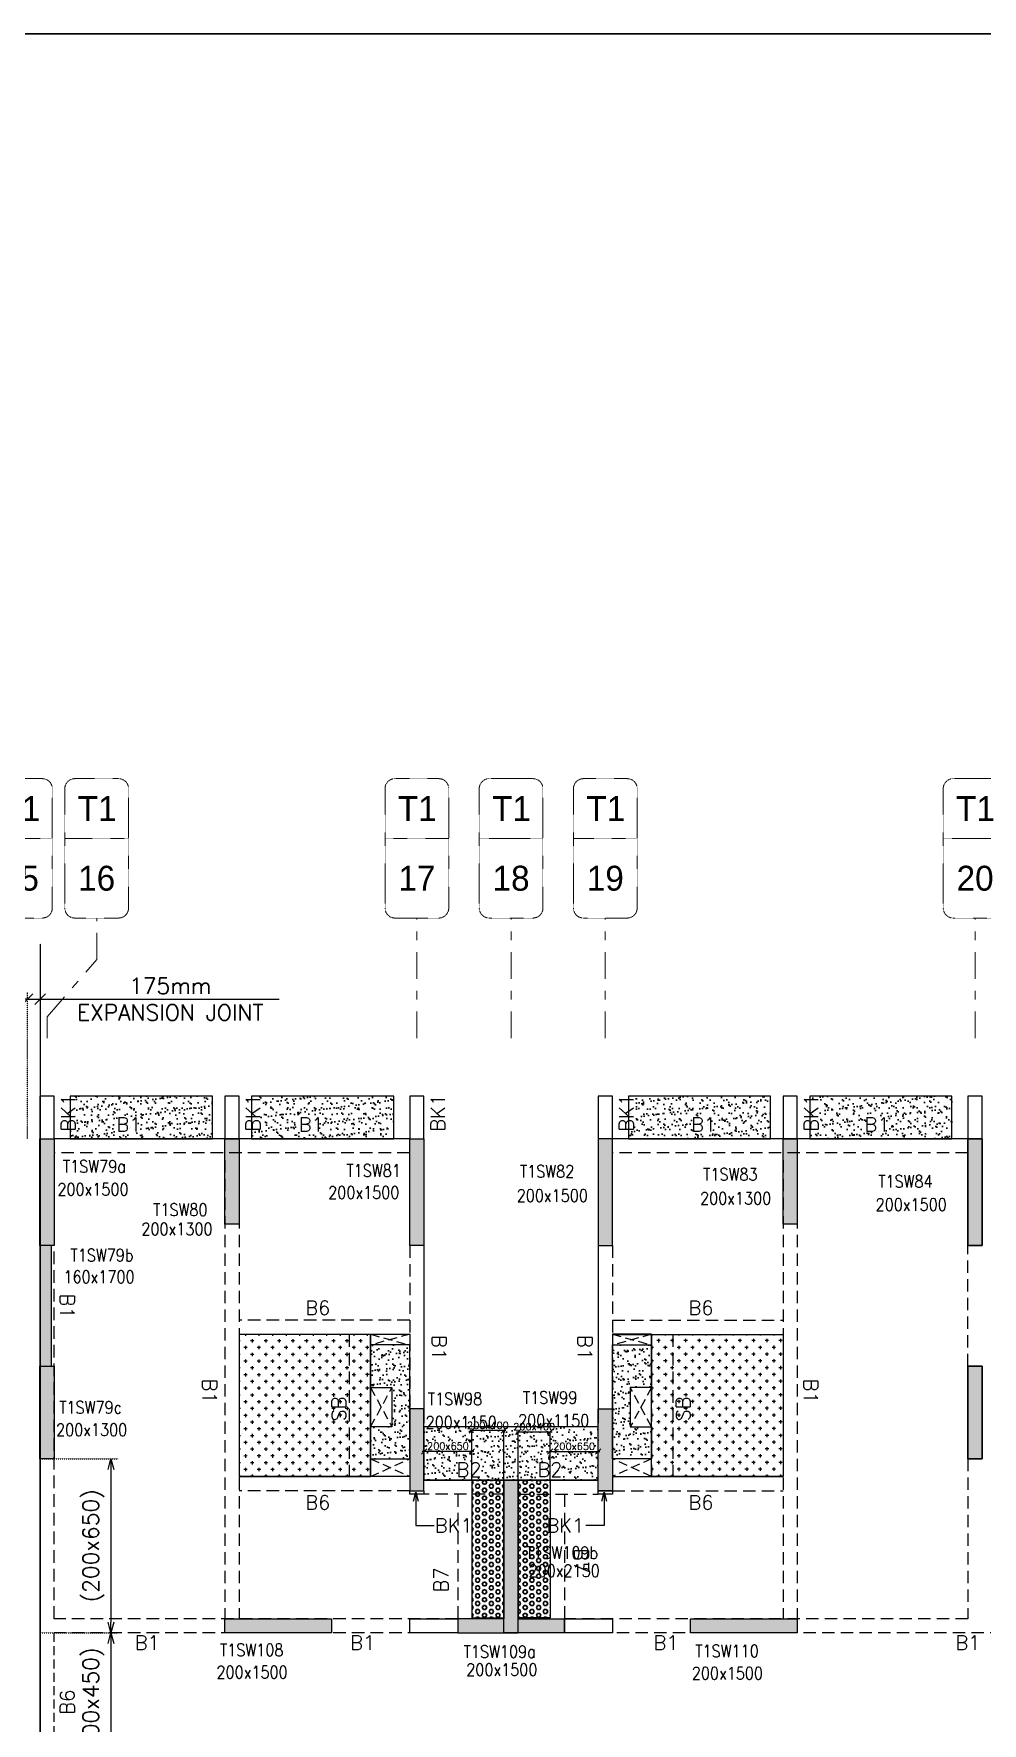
# Model space of a CAD drawing. Header units: millimetres. Extents: x 1078357 to 2594950, y -5122486 to -4636555.
# Drawn here: x 1274835 to 1288172, y -4660754 to -4636994 of the extents above; entities that cross this region are included whole.
import ezdxf
from ezdxf.enums import TextEntityAlignment as Align

# ---------------------------------------------------------------- set-up
doc = ezdxf.new("R2010")
doc.units = ezdxf.units.MM
doc.header["$PDMODE"] = 35
for name, pattern in [('CONTINOUS', [0]), ('DGN STYLE 7', [8.34, 3.75, -1.67, 1.25, -1.67]), ('DOT', [0.25, 0, -0.25]), ('HIDDEN', [0.375, 0.25, -0.125]), ('New Retail block$0$CONTINOUS', [0])]:
    doc.linetypes.add(name, pattern=pattern)
doc.layers.get('0').update_dxf_attribs({"lineweight": 0})
doc.layers.get('Defpoints').update_dxf_attribs({"lineweight": 0})
for name, color, linetype in [('B-200x325', 201, 'HIDDEN'), ('DROP SLAB', 8, 'Continuous'), ('EXPANSION JOINT', 10, 'HIDDEN'), ('EXPANTION JOINT', 240, 'Continuous'), ('NON STR. RCC WALL', 6, 'Continuous'), ('S-BEAM', 3, 'HIDDEN'), ('S-BEAM NO.', 6, 'Continuous'), ('S-COLUMN', 1, 'Continuous'), ('S-CUTOUT', 8, 'HIDDEN'), ('S-DIM', 2, 'Continuous'), ('S-SLAB-PROJECTION', 54, 'New Retail block$0$CONTINOUS'), ('SLAB FOLD', 8, 'Continuous')]:
    doc.layers.add(name, color=color, linetype=linetype)
for name, color, linetype, lineweight in [('Boundary', 40, 'Continuous', 30), ('COL. NO.', 30, 'Continuous', 25), ('COL. SIZE', 7, 'Continuous', 25), ('DIM', 9, 'Continuous', 25), ('GRID LINE', 8, 'Continuous', 0), ('GRID NO', 8, 'DGN STYLE 7', 13), ('HATCH', 8, 'Continuous', 30)]:
    doc.layers.add(name, color=color, linetype=linetype, lineweight=lineweight)
doc.styles.add('Roman', font='romans')
doc.styles.add('ROMANS', font='romans.shx', dxfattribs={"width": 0.85})
doc.styles.get("Standard").update_dxf_attribs({"font": 'Adani Regular.ttf', "height": 500})
doc.dimstyles.new('HARESH', dxfattribs={"dimtxt": 150, "dimasz": 75, "dimexe": 0, "dimexo": 0, "dimgap": 25, "dimtad": 1, "dimdec": 0, "dimdsep": 46, "dimtxsty": 'Roman', "dimblk": 'OBLIQUE', "dimcen": 225, "dimdle": 25, "dimclrd": 2, "dimclre": 2, "dimclrt": 7, "dimadec": 8, "dimazin": 1, "dimtfac": 1, "dimtdec": 0, "dimtmove": 0, "dimatfit": 0, "dimfxl": 1, "dimlwd": -1, "dimlwe": -1, "dimarcsym": 0})
pattern_1 = [(180.03079016, (-2034220.15, 9385172.05), (-95.1987999, -95.3011726), [47.625, -142.875]), (270.03079016, (-2034243.98, 9385195.85), (95.3011726, -95.1987999), [47.625, -142.875])]
pattern_2 = [(180, (1232896.74, -4470529.36), (-7e-15, -54.992613), [31.75, -63.5]), (300, (1232896.74, -4470529.36), (47.625, 27.496307), [31.75, -63.5]), (240, (1232864.99, -4470529.36), (47.625, -27.496307), [31.75, -63.5])]

# ---------------------------------------------------------------- blocks, each defined once
blk = doc.blocks.new('_Oblique')
at = {"color": 0, "linetype": 'ByBlock', "lineweight": -2}
blk.add_line((-0.5, -0.5), (0.5, 0.5), dxfattribs=at)
blk = doc.blocks.new('*D1605')
at = {"layer": 'Defpoints', "color": 0, "linetype": 'CONTINOUS', "ltscale": 0.5, "transparency": 16777216}
for p in [(1274922, -4650521, 3), (1274922, -4650571), (1274747, -4652534, 0)]:
    blk.add_point(p, dxfattribs=at)
at = {"layer": 'EXPANTION JOINT', "color": 2, "linetype": 'DOT', "ltscale": 0.5, "transparency": 16777216}
for p, q in [((1274747, -4652534), (1274747, -4650471)), ((1274922, -4650521), (1274922, -4650671))]:
    blk.add_line(p, q, dxfattribs=at)
at = {"layer": 'EXPANTION JOINT', "color": 2, "linetype": 'CONTINOUS', "ltscale": 0.5, "transparency": 16777216}
for p, q in [((1274747, -4650571), (1274597, -4650571)), ((1274747, -4650571), (1274922, -4650571)), ((1274922, -4650571), (1278286, -4650571))]:
    blk.add_line(p, q, dxfattribs=at)
at = {"layer": 'EXPANTION JOINT', "color": 2, "linetype": 'CONTINOUS', "ltscale": 0.5, "transparency": 16777216, "xscale": 150, "yscale": 150, "zscale": 150}
blk.add_blockref('_Oblique', (1274747, -4650571), dxfattribs=at)
at = {"layer": 'EXPANTION JOINT', "color": 2, "linetype": 'CONTINOUS', "ltscale": 0.5, "transparency": 16777216, "xscale": 150, "yscale": 150, "zscale": 150, "rotation": 180}
blk.add_blockref('_Oblique', (1274922, -4650571), dxfattribs=at)
at = {"layer": 'EXPANTION JOINT', "color": 7, "linetype": 'CONTINOUS', "ltscale": 0.5, "transparency": 16777216, "char_height": 225, "attachment_point": 5, "style": 'Roman'}
for s, insert in [('175mm', (1276754, -4650384)), ('EXPANSION JOINT ', (1276754, -4650759))]:
    blk.add_mtext(s, dxfattribs=dict(at, insert=insert))
blk = doc.blocks.new('*D1606')
at = {"layer": 'Defpoints', "color": 0, "linetype": 'CONTINOUS', "ltscale": 0.5, "transparency": 16777216}
for p in [(1274922, -4650521, 3), (1274922, -4650571), (1274747, -4652534, 0)]:
    blk.add_point(p, dxfattribs=at)
at = {"layer": 'EXPANTION JOINT', "color": 2, "linetype": 'DOT', "ltscale": 0.5, "transparency": 16777216}
for p, q in [((1274747, -4652534), (1274747, -4650471)), ((1274922, -4650521), (1274922, -4650671))]:
    blk.add_line(p, q, dxfattribs=at)
at = {"layer": 'EXPANTION JOINT', "color": 2, "linetype": 'CONTINOUS', "ltscale": 0.5, "transparency": 16777216}
for p, q in [((1274747, -4650571), (1274597, -4650571)), ((1274747, -4650571), (1274922, -4650571)), ((1274922, -4650571), (1278286, -4650571))]:
    blk.add_line(p, q, dxfattribs=at)
at = {"layer": 'EXPANTION JOINT', "color": 2, "linetype": 'CONTINOUS', "ltscale": 0.5, "transparency": 16777216, "xscale": 150, "yscale": 150, "zscale": 150}
blk.add_blockref('_Oblique', (1274747, -4650571), dxfattribs=at)
at = {"layer": 'EXPANTION JOINT', "color": 2, "linetype": 'CONTINOUS', "ltscale": 0.5, "transparency": 16777216, "xscale": 150, "yscale": 150, "zscale": 150, "rotation": 180}
blk.add_blockref('_Oblique', (1274922, -4650571), dxfattribs=at)
at = {"layer": 'EXPANTION JOINT', "color": 7, "linetype": 'CONTINOUS', "ltscale": 0.5, "transparency": 16777216, "char_height": 225, "attachment_point": 5, "style": 'Roman'}
for s, insert in [('175mm', (1276754, -4650384)), ('EXPANSION JOINT ', (1276754, -4650759))]:
    blk.add_mtext(s, dxfattribs=dict(at, insert=insert))
blk = doc.blocks.new('_Open30')
at = {"color": 0, "linetype": 'ByBlock', "lineweight": -2}
for p, q in [((-1, 0.27), (0, 0)), ((0, 0), (-1, -0.27)), ((0, 0), (-1, 0))]:
    blk.add_line(p, q, dxfattribs=at)
blk = doc.blocks.new('*D1610')
at = {"layer": 'Defpoints', "color": 0, "linetype": 'CONTINOUS', "ltscale": 0.5, "transparency": 16777216}
for p in [(1274922, -4657034, 0), (1274922, -4659484, 0), (1275919, -4659484)]:
    blk.add_point(p, dxfattribs=at)
at = {"layer": 'S-DIM', "color": 2, "linetype": 'DOT', "ltscale": 0.5, "transparency": 16777216}
for p, q in [((1274922, -4657034), (1276019, -4657034)), ((1274922, -4659484), (1276019, -4659484))]:
    blk.add_line(p, q, dxfattribs=at)
at = {"layer": 'S-DIM', "color": 2, "linetype": 'CONTINOUS', "ltscale": 0.5, "transparency": 16777216}
blk.add_line((1275919, -4657184), (1275919, -4659334), dxfattribs=at)
at = {"layer": 'S-DIM', "color": 2, "linetype": 'CONTINOUS', "ltscale": 0.5, "transparency": 16777216, "xscale": 150, "yscale": 150, "zscale": 150}
for p, rotation in [((1275919, -4657034), 90), ((1275919, -4659484), 270)]:
    blk.add_blockref('_Open30', p, dxfattribs=dict(at, rotation=rotation))
at = {"layer": 'S-DIM', "color": 7, "linetype": 'CONTINOUS', "ltscale": 0.5, "transparency": 16777216, "insert": (1275673, -4658259), "char_height": 225, "attachment_point": 5, "rotation": 90, "style": 'Roman'}
blk.add_mtext('(200x650)', dxfattribs=at)
blk = doc.blocks.new('*D1612')
at = {"layer": 'Defpoints', "color": 0, "linetype": 'CONTINOUS', "ltscale": 0.5, "transparency": 16777216}
for p in [(1274922, -4659484, 0), (1274922, -4661484, 0), (1275919, -4661484)]:
    blk.add_point(p, dxfattribs=at)
at = {"layer": 'S-DIM', "color": 2, "linetype": 'DOT', "ltscale": 0.5, "transparency": 16777216}
for p, q in [((1274922, -4659484), (1276019, -4659484)), ((1274922, -4661484), (1276019, -4661484))]:
    blk.add_line(p, q, dxfattribs=at)
at = {"layer": 'S-DIM', "color": 2, "linetype": 'CONTINOUS', "ltscale": 0.5, "transparency": 16777216}
blk.add_line((1275919, -4659634), (1275919, -4661334), dxfattribs=at)
at = {"layer": 'S-DIM', "color": 2, "linetype": 'CONTINOUS', "ltscale": 0.5, "transparency": 16777216, "xscale": 150, "yscale": 150, "zscale": 150}
for p, rotation in [((1275919, -4659484), 90), ((1275919, -4661484), 270)]:
    blk.add_blockref('_Open30', p, dxfattribs=dict(at, rotation=rotation))
at = {"layer": 'S-DIM', "color": 7, "linetype": 'CONTINOUS', "ltscale": 0.5, "transparency": 16777216, "insert": (1275673, -4660484), "char_height": 225, "attachment_point": 5, "rotation": 90, "style": 'Roman'}
blk.add_mtext('(200x450)', dxfattribs=at)
blk = doc.blocks.new('*D1127')
at = {"layer": 'Defpoints', "color": 0, "ltscale": 700, "transparency": 16777216}
for p in [(1280996, -4656639), (1280996, -4657334, 0), (1281446, -4657334, 0)]:
    blk.add_point(p, dxfattribs=at)
at = {"layer": 'DIM', "color": 2, "ltscale": 700, "transparency": 16777216}
for p, q in [((1281471, -4656639), (1280971, -4656639)), ((1280996, -4657334), (1280996, -4656639)), ((1281446, -4657334), (1281446, -4656639))]:
    blk.add_line(p, q, dxfattribs=at)
at = {"layer": 'DIM', "color": 2, "ltscale": 700, "transparency": 16777216, "xscale": 75, "yscale": 75, "zscale": 75, "rotation": 180}
blk.add_blockref('_Oblique', (1280996, -4656639), dxfattribs=at)
at = {"layer": 'DIM', "color": 2, "ltscale": 700, "transparency": 16777216, "xscale": 75, "yscale": 75, "zscale": 75}
blk.add_blockref('_Oblique', (1281446, -4656639), dxfattribs=at)
at = {"layer": 'DIM', "color": 7, "ltscale": 700, "transparency": 16777216, "insert": (1281221, -4656564), "char_height": 150, "attachment_point": 5, "style": 'Roman'}
blk.add_mtext('{\\H0.666667x;200x400}', dxfattribs=at)
blk = doc.blocks.new('*D1128')
at = {"layer": 'Defpoints', "color": 0, "ltscale": 700, "transparency": 16777216}
for p in [(1280322, -4656932), (1280322, -4657334, 0), (1280996, -4657334, 0)]:
    blk.add_point(p, dxfattribs=at)
at = {"layer": 'DIM', "color": 2, "ltscale": 700, "transparency": 16777216}
for p, q in [((1281021, -4656932), (1280297, -4656932)), ((1280322, -4657334), (1280322, -4656932)), ((1280996, -4657334), (1280996, -4656932))]:
    blk.add_line(p, q, dxfattribs=at)
at = {"layer": 'DIM', "color": 2, "ltscale": 700, "transparency": 16777216, "xscale": 75, "yscale": 75, "zscale": 75, "rotation": 180}
blk.add_blockref('_Oblique', (1280322, -4656932), dxfattribs=at)
at = {"layer": 'DIM', "color": 2, "ltscale": 700, "transparency": 16777216, "xscale": 75, "yscale": 75, "zscale": 75}
blk.add_blockref('_Oblique', (1280996, -4656932), dxfattribs=at)
at = {"layer": 'DIM', "color": 7, "ltscale": 700, "transparency": 16777216, "insert": (1280659, -4656857), "char_height": 150, "attachment_point": 5, "style": 'Roman'}
blk.add_mtext('{\\H0.666667x;200x650}', dxfattribs=at)
blk = doc.blocks.new('*D1129')
at = {"layer": 'Defpoints', "color": 0, "ltscale": 700, "transparency": 16777216}
for p in [(1282097, -4656657), (1281646, -4657334, 0), (1282097, -4657334, 0)]:
    blk.add_point(p, dxfattribs=at)
at = {"layer": 'DIM', "color": 2, "ltscale": 700, "transparency": 16777216}
for p, q in [((1281621, -4656657), (1282122, -4656657)), ((1281646, -4657334), (1281646, -4656657)), ((1282097, -4657334), (1282097, -4656657))]:
    blk.add_line(p, q, dxfattribs=at)
at = {"layer": 'DIM', "color": 2, "ltscale": 700, "transparency": 16777216, "xscale": 75, "yscale": 75, "zscale": 75, "rotation": 180}
blk.add_blockref('_Oblique', (1281646, -4656657), dxfattribs=at)
at = {"layer": 'DIM', "color": 2, "ltscale": 700, "transparency": 16777216, "xscale": 75, "yscale": 75, "zscale": 75}
blk.add_blockref('_Oblique', (1282097, -4656657), dxfattribs=at)
at = {"layer": 'DIM', "color": 7, "ltscale": 700, "transparency": 16777216, "insert": (1281871, -4656582), "char_height": 150, "attachment_point": 5, "style": 'Roman'}
blk.add_mtext('{\\H0.666667x;200x400}', dxfattribs=at)
blk = doc.blocks.new('*D1130')
at = {"layer": 'Defpoints', "color": 0, "ltscale": 700, "transparency": 16777216}
for p in [(1282771, -4656934), (1282097, -4657334, 0), (1282771, -4657334, 0)]:
    blk.add_point(p, dxfattribs=at)
at = {"layer": 'DIM', "color": 2, "ltscale": 700, "transparency": 16777216}
for p, q in [((1282072, -4656934), (1282796, -4656934)), ((1282097, -4657334), (1282097, -4656934)), ((1282771, -4657334), (1282771, -4656934))]:
    blk.add_line(p, q, dxfattribs=at)
at = {"layer": 'DIM', "color": 2, "ltscale": 700, "transparency": 16777216, "xscale": 75, "yscale": 75, "zscale": 75, "rotation": 180}
blk.add_blockref('_Oblique', (1282097, -4656934), dxfattribs=at)
at = {"layer": 'DIM', "color": 2, "ltscale": 700, "transparency": 16777216, "xscale": 75, "yscale": 75, "zscale": 75}
blk.add_blockref('_Oblique', (1282771, -4656934), dxfattribs=at)
at = {"layer": 'DIM', "color": 7, "ltscale": 700, "transparency": 16777216, "insert": (1282434, -4656859), "char_height": 150, "attachment_point": 5, "style": 'Roman'}
blk.add_mtext('{\\H0.666667x;200x650}', dxfattribs=at)
blk = doc.blocks.new('Tower grid nomenclature-ex')
at = {"layer": 'GRID NO'}
blk.add_lwpolyline([(-1250, -600), (1750, -600, 0.414214), (2000, -350), (2000, 750, 0.414214), (1750, 1000), (-1250, 1000, 0.414214), (-1500, 750), (-1500, -350, 0.414214)], format="xyb", close=True, dxfattribs=at)
blk.add_lwpolyline([(0, 1000), (0, -600)], dxfattribs=at)
at = {"layer": 'GRID NO', "flags": 8}
for p in [(-1235, 400), (1788, 400)]:
    blk.add_attdef('GRID', text='', height=625, dxfattribs=at).set_placement(p, align=Align.MIDDLE_CENTER)

msp = doc.modelspace()

# ---------------------------------------------------------------- hatches: boundary and pattern name
at = {"layer": 'DROP SLAB'}
h = msp.add_hatch(dxfattribs=at)
h.set_pattern_fill('CROSS', color=8, scale=15, angle=0.03079)
h.set_pattern_definition(pattern_1)
h.paths.add_polyline_path([(1279571.6, -4655284.7), (1277721.6, -4655284.7), (1277721.6, -4657284.5), (1279571.6, -4657284.5)])
h = msp.add_hatch(dxfattribs=at)
h.set_pattern_fill('CROSS', color=8, scale=15, angle=179.96921)
h.set_pattern_definition(pattern_1)
h.paths.add_polyline_path([(1283521.6, -4655284.7), (1285371.6, -4655284.7), (1285371.6, -4657284.5), (1283521.6, -4657284.5)])
at = {"layer": 'HATCH'}
h = msp.add_hatch(dxfattribs=at)
h.set_pattern_fill('AR-SAND', color=8, scale=3, angle=179.97015)
h.set_pattern_definition([(37.4701541, (-1641711.65, 9335035.87), (-4.7236114, 146.8264517), [0, -115.824, 0, -129.54, 0, -123.825]), (7.4701541, (-1641711.65, 9335035.87), (134.9689868, 214.9772528), [0, -62.484, 0, -104.394, 0, -40.005]), (327.4701541, (-1641805.38, 9335035.92), (237.2979035, 0.3075449), [0, -38.1, 0, -137.16, 0, -179.07]), (317.4701541, (-1641805.38, 9335035.92), (229.1017424, 66.759465), [0, -19.05, 0, -89.916, 0, -102.87])])
h.paths.add_polyline_path([(1277346.9, -4651934.4), (1275346.9, -4651934.4), (1275346.9, -4652534.4), (1277346.9, -4652534.4)])
h = msp.add_hatch(dxfattribs=at)
h.set_pattern_fill('AR-SAND', color=8, scale=3, angle=179.97015)
h.set_pattern_definition([(37.4701541, (-1644261.65, 9335035.87), (-4.7236114, 146.8264517), [0, -115.824, 0, -129.54, 0, -123.825]), (7.4701541, (-1644261.65, 9335035.87), (134.9689868, 214.9772528), [0, -62.484, 0, -104.394, 0, -40.005]), (327.4701541, (-1644355.38, 9335035.92), (237.2979035, 0.3075449), [0, -38.1, 0, -137.16, 0, -179.07]), (317.4701541, (-1644355.38, 9335035.92), (229.1017424, 66.759465), [0, -19.05, 0, -89.916, 0, -102.87])])
h.paths.add_polyline_path([(1279896.9, -4651934.4), (1277896.9, -4651934.4), (1277896.9, -4652534.4), (1279896.9, -4652534.4)])
h = msp.add_hatch(dxfattribs=at)
h.set_pattern_fill('AR-SAND', color=8, scale=3, angle=179.97015)
h.set_pattern_definition([(37.4701541, (-1649561.65, 9335035.87), (-4.7236114, 146.8264517), [0, -115.824, 0, -129.54, 0, -123.825]), (7.4701541, (-1649561.65, 9335035.87), (134.9689868, 214.9772528), [0, -62.484, 0, -104.394, 0, -40.005]), (327.4701541, (-1649655.38, 9335035.92), (237.2979035, 0.3075449), [0, -38.1, 0, -137.16, 0, -179.07]), (317.4701541, (-1649655.38, 9335035.92), (229.1017424, 66.759465), [0, -19.05, 0, -89.916, 0, -102.87])])
h.paths.add_polyline_path([(1285196.9, -4651934.4), (1283196.9, -4651934.4), (1283196.9, -4652534.4), (1285196.9, -4652534.4)])
h = msp.add_hatch(dxfattribs=at)
h.set_pattern_fill('AR-SAND', color=8, scale=3, angle=179.97015)
h.set_pattern_definition([(37.4701541, (-1652111.65, 9335035.87), (-4.7236114, 146.8264517), [0, -115.824, 0, -129.54, 0, -123.825]), (7.4701541, (-1652111.65, 9335035.87), (134.9689868, 214.9772528), [0, -62.484, 0, -104.394, 0, -40.005]), (327.4701541, (-1652205.38, 9335035.92), (237.2979035, 0.3075449), [0, -38.1, 0, -137.16, 0, -179.07]), (317.4701541, (-1652205.38, 9335035.92), (229.1017424, 66.759465), [0, -19.05, 0, -89.916, 0, -102.87])])
h.paths.add_polyline_path([(1287746.9, -4651934.4), (1285746.9, -4651934.4), (1285746.9, -4652534.4), (1287746.9, -4652534.4)])
h = msp.add_hatch(dxfattribs=at)
h.set_pattern_fill('AR-SAND', color=8, scale=3, angle=0.02985)
h.set_pattern_definition([(37.47015413, (-3751912.18, 18703074.33), (-4.72361136, 146.8264517), [0, -115.824, 0, -129.54, 0, -123.825]), (7.4701541, (-3751912.18, 18703074.33), (134.9689868, 214.9772528), [0, -62.484, 0, -104.394, 0, -40.005]), (327.4701541, (-3752005.9, 18703074.38), (237.2979035, 0.3075449), [0, -38.1, 0, -137.16, 0, -179.07]), (317.4701541, (-3752005.9, 18703074.38), (229.1017424, 66.759465), [0, -19.05, 0, -89.916, 0, -102.87])])
h.paths.add_polyline_path([(1280120.8, -4655434.3), (1279570.8, -4655434.3), (1279570.8, -4656034.3), (1279870.8, -4656034.3), (1279870.8, -4656584.3), (1279570.8, -4656584.2), (1279570.8, -4657034.3), (1280120.8, -4657034.3)])
h = msp.add_hatch(dxfattribs=at)
h.set_pattern_fill('AR-SAND', color=8, scale=3, angle=179.97015)
h.set_pattern_definition([(37.47015413, (-3751911.41, 18703074.26), (-4.72361136, 146.8264517), [0, -115.824, 0, -129.54, 0, -123.825]), (7.4701541, (-3751911.4, 18703074.26), (134.9689868, 214.9772528), [0, -62.484, 0, -104.394, 0, -40.005]), (327.4701541, (-3752005.13, 18703074.31), (237.2979035, 0.3075449), [0, -38.1, 0, -137.16, 0, -179.07]), (317.4701541, (-3752005.13, 18703074.3), (229.1017424, 66.759465), [0, -19.05, 0, -89.916, 0, -102.87])])
h.paths.add_polyline_path([(1282971.6, -4655434.4), (1283521.6, -4655434.4), (1283521.6, -4656034.4), (1283221.6, -4656034.4), (1283221.6, -4656584.4), (1283521.6, -4656584.3), (1283521.6, -4657034.4), (1282971.6, -4657034.4)])
h = msp.add_hatch(dxfattribs=at)
h.set_pattern_fill('AR-SAND', color=8, scale=3, angle=179.97015)
h.set_pattern_definition([(37.4701541, (-2741486.37, 14019005.02), (-4.72361136, 146.8264517), [0, -115.824, 0, -129.54, 0, -123.825]), (7.4701541, (-2741486.37, 14019005.02), (134.9689868, 214.9772528), [0, -62.484, 0, -104.394, 0, -40.005]), (327.4701541, (-2741580.1, 14019005.07), (237.2979035, 0.3075449), [0, -38.1, 0, -137.16, 0, -179.07]), (317.4701541, (-2741580.1, 14019005.07), (229.1017424, 66.759465), [0, -19.05, 0, -89.916, 0, -102.87])])
h.paths.add_polyline_path([(1282771.6, -4656584.3), (1280321.6, -4656584.3), (1280321.9, -4657334.3), (1282771.9, -4657334.3)])
at = {"layer": 'HATCH', "ltscale": 1000}
h = msp.add_hatch(dxfattribs=at)
h.set_pattern_fill('HEX', color=8, scale=10, angle=180)
h.set_pattern_definition(pattern_2)
h.paths.add_polyline_path([(1281446.7, -4659273.8), (1280996.7, -4659273.8), (1280996.7, -4657334.4), (1281446.7, -4657334.4)])
h = msp.add_hatch(dxfattribs=at)
h.set_pattern_fill('HEX', color=8, scale=10, angle=180)
h.set_pattern_definition(pattern_2)
h.paths.add_polyline_path([(1281647.1, -4659273.8), (1282097.1, -4659273.8), (1282097.1, -4657334.4), (1281647.1, -4657334.4)])
at = {"layer": 'S-COLUMN', "lineweight": 25}
h = msp.add_hatch(color=1, dxfattribs=at)
h.dxf.hatch_style = 1
h.paths.add_polyline_path([(1274921.7, -4652534.4), (1275121.7, -4652534.4), (1275121.7, -4654034.4), (1274921.7, -4654034.4)])
h = msp.add_hatch(color=1, dxfattribs=at)
h.dxf.hatch_style = 1
h.paths.add_polyline_path([(1277521.7, -4653734.4), (1277721.7, -4653734.4), (1277721.7, -4652534.4), (1277521.7, -4652534.4)])
h = msp.add_hatch(color=1, dxfattribs=at)
h.dxf.hatch_style = 1
h.paths.add_polyline_path([(1280121.7, -4652534.4), (1280321.7, -4652534.4), (1280321.7, -4654034.4), (1280121.7, -4654034.4)])
at = {"layer": 'S-COLUMN', "lineweight": 25, "extrusion": (1.00316e-06, 1.91639e-11, 1)}
h = msp.add_hatch(color=1, dxfattribs=at)
h.dxf.hatch_style = 1
h.paths.add_polyline_path([(1282971.7, -4652534.4), (1282771.7, -4652534.4), (1282771.7, -4654034.4), (1282971.7, -4654034.4)])
at = {"layer": 'S-COLUMN', "lineweight": 25}
h = msp.add_hatch(color=1, dxfattribs=at)
h.dxf.hatch_style = 1
h.paths.add_polyline_path([(1285371.7, -4653734.4), (1285571.7, -4653734.4), (1285571.7, -4652534.4), (1285371.7, -4652534.4)])
at = {"layer": 'S-COLUMN', "lineweight": 25, "extrusion": (-1.00316e-06, 2.11765e-11, 1)}
h = msp.add_hatch(color=1, dxfattribs=at)
h.dxf.hatch_style = 1
h.paths.add_polyline_path([(1287971.7, -4652534.4), (1288171.7, -4652534.4), (1288171.7, -4654034.4), (1287971.7, -4654034.4)])
at = {"layer": 'S-COLUMN', "lineweight": 25, "extrusion": (1.00316e-06, 1.91639e-11, 1)}
h = msp.add_hatch(color=1, dxfattribs=at)
h.dxf.hatch_style = 1
h.paths.add_polyline_path([(1288171.7, -4652534.4), (1287971.7, -4652534.4), (1287971.7, -4654034.4), (1288171.7, -4654034.4)])
at = {"layer": 'S-COLUMN', "lineweight": 25, "extrusion": (-1.00316e-06, -2.11765e-11, 1)}
h = msp.add_hatch(color=1, dxfattribs=at)
h.dxf.hatch_style = 1
h.paths.add_polyline_path([(1274921.7, -4655734.3), (1275081.7, -4655734.3), (1275081.7, -4654034.2), (1274921.7, -4654034.2)])
at = {"layer": 'S-COLUMN', "lineweight": 25}
h = msp.add_hatch(color=1, dxfattribs=at)
h.dxf.hatch_style = 1
h.paths.add_polyline_path([(1275121.7, -4657034.4), (1274921.7, -4657034.4), (1274921.7, -4655734.4), (1275121.7, -4655734.4)])
at = {"layer": 'S-COLUMN', "lineweight": 25, "extrusion": (-1.00316e-06, 2.11765e-11, 1)}
h = msp.add_hatch(color=1, dxfattribs=at)
h.dxf.hatch_style = 1
h.paths.add_polyline_path([(1287971.7, -4657034.4), (1288171.7, -4657034.4), (1288171.7, -4655734.4), (1287971.7, -4655734.4)])
at = {"layer": 'S-COLUMN', "lineweight": 25, "extrusion": (1.00316e-06, 1.91639e-11, 1)}
h = msp.add_hatch(color=1, dxfattribs=at)
h.dxf.hatch_style = 1
h.paths.add_polyline_path([(1288171.7, -4657034.4), (1287971.7, -4657034.4), (1287971.7, -4655734.4), (1288171.7, -4655734.4)])
at = {"layer": 'S-COLUMN', "lineweight": 25}
h = msp.add_hatch(color=1, dxfattribs=at)
h.dxf.hatch_style = 1
h.paths.add_polyline_path([(1280121.7, -4657484.4), (1280321.7, -4657484.4), (1280321.7, -4656334.4), (1280121.7, -4656334.4)])
at = {"layer": 'S-COLUMN', "lineweight": 25, "extrusion": (1.00316e-06, 1.91639e-11, 1)}
h = msp.add_hatch(color=1, dxfattribs=at)
h.dxf.hatch_style = 1
h.paths.add_polyline_path([(1282971.7, -4657484.4), (1282771.7, -4657484.4), (1282771.7, -4656334.4), (1282971.7, -4656334.4)])
at = {"layer": 'S-COLUMN', "lineweight": 25}
h = msp.add_hatch(color=1, dxfattribs=at)
h.dxf.hatch_style = 1
h.paths.add_polyline_path([(1281446.7, -4659284.4), (1280796.7, -4659284.4), (1280796.7, -4659484.4), (1281646.7, -4659484.4), (1281646.7, -4657334.4), (1281446.7, -4657334.4)])
at = {"layer": 'S-COLUMN', "lineweight": 25, "extrusion": (1.00316e-06, 1.91639e-11, 1)}
h = msp.add_hatch(color=1, dxfattribs=at)
h.dxf.hatch_style = 1
h.paths.add_polyline_path([(1281646.7, -4659284.4), (1282296.7, -4659284.4), (1282296.7, -4659484.4), (1281446.7, -4659484.4), (1281446.7, -4657334.4), (1281646.7, -4657334.4)])
at = {"layer": 'S-COLUMN', "lineweight": 25}
h = msp.add_hatch(color=1, dxfattribs=at)
h.dxf.hatch_style = 1
h.paths.add_polyline_path([(1277521.7, -4659284.4), (1279021.7, -4659284.4), (1279021.7, -4659484.4), (1277521.7, -4659484.4)])
h = msp.add_hatch(color=1, dxfattribs=at)
h.dxf.hatch_style = 1
h.paths.add_polyline_path([(1284071.7, -4659284.4), (1285571.7, -4659284.4), (1285571.7, -4659484.4), (1284071.7, -4659484.4)])

# ---------------------------------------------------------------- linework, layer by layer
at = {"layer": 'Boundary', "ltscale": 700, "elevation": 0}
msp.add_lwpolyline([(1220842.9, -4636994.1), (1327544.7, -4636994.1), (1327544.7, -4684348.8), (1220842.9, -4684348.8)], close=True, dxfattribs=at)
at = {"layer": 'DROP SLAB', "color": 3, "linetype": 'CONTINOUS', "ltscale": 500, "elevation": 0}
for points in [[(1279571.6, -4655284.7), (1277721.6, -4655284.7), (1277721.6, -4657284.5), (1279571.6, -4657284.5)], [(1279571.1, -4655284.6), (1280121.1, -4655284.6), (1280121.1, -4655434.4), (1279571.1, -4655434.4)], [(1283521.6, -4655284.6), (1282971.6, -4655284.6), (1282971.6, -4655434.4), (1283521.6, -4655434.4)], [(1283521.6, -4655284.7), (1285371.6, -4655284.7), (1285371.6, -4657284.5), (1283521.6, -4657284.5)], [(1279571.5, -4656034.3), (1279871.5, -4656034.3), (1279871.5, -4656584.3), (1279571.5, -4656584.3)], [(1283521.6, -4656034.4), (1283221.6, -4656034.4), (1283221.6, -4656584.4), (1283521.6, -4656584.4)], [(1279571.6, -4657034.4), (1280121.4, -4657034.4), (1280121.4, -4657284.4), (1279571.6, -4657284.4)], [(1283521.6, -4657034.4), (1282971.7, -4657034.4), (1282971.7, -4657284.4), (1283521.6, -4657284.4)]]:
    msp.add_lwpolyline(points, close=True, dxfattribs=at)
at = {"layer": 'EXPANSION JOINT'}
msp.add_line((1274921.9, -4649794.4, 0), (1274921.9, -4670126.9, 0), dxfattribs=at)
msp.add_line((1274921.9, -4649794.4, 0), (1274921.9, -4670126.9, 0), dxfattribs=at)
at = {"layer": 'GRID LINE', "linetype": 'DGN STYLE 7', "ltscale": 100, "elevation": 0}
for points in [[(1275021.7, -4651118.7), (1275021.7, -4650819.8), (1275718.9, -4650014.9), (1275718.9, -4649429.8)], [(1280221.7, -4651118.7), (1280221.7, -4649429.8)], [(1281546.7, -4651118.7), (1281546.7, -4649429.8)], [(1282871.7, -4651118.7), (1282871.7, -4649429.8)], [(1288071.7, -4651118.7), (1288071.7, -4649429.8)]]:
    msp.add_lwpolyline(points, dxfattribs=at)
at = {"layer": 'NON STR. RCC WALL', "elevation": 0}
for points in [[(1280121.7, -4659284.4), (1280796.7, -4659284.4), (1280796.7, -4659484.3), (1280121.7, -4659484.3)], [(1282296.7, -4659284.3), (1282971.6, -4659284.3), (1282971.6, -4659484.3), (1282296.7, -4659484.3)]]:
    msp.add_lwpolyline(points, close=True, dxfattribs=at)
at = {"layer": 'S-BEAM', "linetype": 'CONTINOUS', "ltscale": 700}
for p, q in [((1275121.6, -4651934.3, 0), (1274921.6, -4651934.3, 0)), ((1274921.6, -4651934.3, 0), (1274921.6, -4652534.3, 0)), ((1275121.6, -4652534.3, 0), (1275121.6, -4651934.3, 0)), ((1277721.6, -4651934.3, 0), (1277521.6, -4651934.3, 0)), ((1277521.6, -4651934.3, 0), (1277521.6, -4652534.3, 0)), ((1277721.6, -4652534.3, 0), (1277721.6, -4651934.3, 0)), ((1280321.6, -4651934.3, 0), (1280121.6, -4651934.3, 0)), ((1280121.6, -4651934.3, 0), (1280121.6, -4652534.3, 0)), ((1280321.6, -4652534.3, 0), (1280321.6, -4651934.3, 0)), ((1282971.6, -4651934.3, 0), (1282771.6, -4651934.3, 0)), ((1282771.6, -4651934.3, 0), (1282771.6, -4652534.3, 0)), ((1282971.6, -4652534.3, 0), (1282971.6, -4651934.3, 0)), ((1285571.6, -4651934.4, 0), (1285371.6, -4651934.4, 0)), ((1285371.6, -4651934.4, 0), (1285371.6, -4652534.4, 0)), ((1285571.6, -4652534.4, 0), (1285571.6, -4651934.4, 0)), ((1288171.6, -4651934.3, 0), (1287971.6, -4651934.3, 0)), ((1287971.6, -4651934.3, 0), (1287971.6, -4652534.3, 0)), ((1288171.6, -4652534.3, 0), (1288171.6, -4651934.3, 0)), ((1280121.9, -4652534.3, 0), (1275121.9, -4652534.3, 0)), ((1287971.9, -4652534.4, 0), (1282971.9, -4652534.4, 0)), ((1274921.9, -4659484.4, 0), (1274921.9, -4654034.3, 0)), ((1280321.9, -4654034.3, 0), (1280321.9, -4656534.4, 0)), ((1282771.9, -4654034.3, 0), (1282771.9, -4656534.4, 0)), ((1274921.9, -4656534.4, 0), (1274921.9, -4656534.4, 0)), ((1282771.9, -4657334.3, 0), (1280321.9, -4657334.3, 0))]:
    msp.add_line(p, q, dxfattribs=at)
at = {"layer": 'S-BEAM', "linetype": 'HIDDEN', "ltscale": 700}
for p, q in [((1280121.9, -4652734.3, 0), (1275121.9, -4652734.3, 0)), ((1277521.9, -4652834.4, 0), (1277521.9, -4659284.3, 0)), ((1277721.9, -4652834.4, 0), (1277721.9, -4659284.3, 0)), ((1287971.9, -4652734.4, 0), (1282971.9, -4652734.4, 0)), ((1285371.9, -4652834.4, 0), (1285371.9, -4659284.3, 0)), ((1285571.9, -4652834.4, 0), (1285571.9, -4659284.3, 0)), ((1275121.9, -4659284.3, 0), (1275121.9, -4654034.3, 0)), ((1280121.9, -4654034.3, 0), (1280121.9, -4656534.4, 0)), ((1282971.9, -4654034.3, 0), (1282971.9, -4656534.4, 0)), ((1287971.9, -4655734.3, 0), (1287971.9, -4654034.3, 0)), ((1279271.1, -4655284.7, 0), (1279271.1, -4657284.5, 0)), ((1283521.5, -4655284.6, 0), (1283521.5, -4657284.4, 0)), ((1283821.5, -4655284.6, 0), (1283821.5, -4657284.4, 0)), ((1287971.9, -4657034.4, 0), (1287971.9, -4659284.4, 0)), ((1281446.9, -4657534.3, 0), (1280321.9, -4657534.3, 0)), ((1281646.9, -4657534.3, 0), (1282771.9, -4657534.3, 0)), ((1280796.7, -4659284.3, 0), (1275121.9, -4659284.3, 0)), ((1280796.7, -4659484.3, 0), (1275121.9, -4659484.3, 0)), ((1287971.9, -4659284.3, 0), (1282296.7, -4659284.3, 0)), ((1294496.7, -4659484.3, 0), (1282296.7, -4659484.3, 0))]:
    msp.add_line(p, q, dxfattribs=at)
at = {"layer": 'S-BEAM', "ltscale": 700}
for p, q in [((1280121.6, -4655084.7, 0), (1277721.6, -4655084.7, 0)), ((1282971.5, -4655084.7, 0), (1285371.5, -4655084.7, 0)), ((1274921.9, -4656334.4, 0), (1274921.9, -4656334.4, 0)), ((1280121.4, -4657484.5, 0), (1277721.6, -4657484.5, 0)), ((1280796.4, -4657534.4, 0), (1280796.4, -4659284.4, 0)), ((1282296.7, -4657534.4, 0), (1282296.7, -4659284.4, 0)), ((1282971.7, -4657484.5, 0), (1285371.5, -4657484.5, 0))]:
    msp.add_line(p, q, dxfattribs=at)
at = {"layer": 'S-BEAM', "linetype": 'Continuous', "ltscale": 700}
for p, q in [((1280121.6, -4655284.7, 0), (1277721.6, -4655284.7, 0)), ((1282971.5, -4655284.7, 0), (1285371.5, -4655284.7, 0)), ((1280121.4, -4657284.5, 0), (1277721.6, -4657284.5, 0)), ((1282971.7, -4657284.5, 0), (1285371.5, -4657284.5, 0)), ((1280996.4, -4657534.4, 0), (1280996.4, -4659273.8, 0)), ((1282096.7, -4657534.4, 0), (1282096.7, -4659273.8, 0))]:
    msp.add_line(p, q, dxfattribs=at)
at = {"layer": 'S-BEAM', "linetype": 'ByBlock', "ltscale": 700}
msp.add_line((1279571.1, -4655284.7, 0), (1279571.1, -4657284.5, 0), dxfattribs=at)
at = {"layer": 'S-BEAM', "linetype": 'Continuous', "ltscale": 500}
msp.add_line((1274921.9, -4661484.4, 0), (1274921.9, -4659484.4, 0), dxfattribs=at)
at = {"layer": 'S-BEAM', "linetype": 'HIDDEN', "ltscale": 500}
msp.add_line((1275121.9, -4661484.4, 0), (1275121.9, -4659484.3, 0), dxfattribs=at)
at = {"layer": 'S-BEAM', "linetype": 'Continuous', "ltscale": 700, "elevation": 0}
for points in [[(1280321.9, -4657534.6), (1280121.9, -4657534.6), (1280121.9, -4657484.4), (1280321.9, -4657484.4)], [(1282971.9, -4657534.6), (1282771.9, -4657534.6), (1282771.9, -4657484.4), (1282971.9, -4657484.4)]]:
    msp.add_lwpolyline(points, close=True, dxfattribs=at)
at = {"layer": 'S-COLUMN', "color": 1, "lineweight": 25, "elevation": 0}
for points in [[(1274921.7, -4652534.4), (1275121.7, -4652534.4), (1275121.7, -4654034.4), (1274921.7, -4654034.4)], [(1277521.7, -4652534.4), (1277721.7, -4652534.4), (1277721.7, -4653734.4), (1277521.7, -4653734.4)], [(1280121.7, -4652534.4), (1280321.7, -4652534.4), (1280321.7, -4654034.4), (1280121.7, -4654034.4)], [(1285371.7, -4652534.4), (1285571.7, -4652534.4), (1285571.7, -4653734.4), (1285371.7, -4653734.4)], [(1275121.7, -4657034.4), (1274921.7, -4657034.4), (1274921.7, -4655734.4), (1275121.7, -4655734.4)], [(1280121.7, -4657484.4), (1280321.7, -4657484.4), (1280321.7, -4656334.4), (1280121.7, -4656334.4)], [(1277521.7, -4659284.4), (1279021.7, -4659284.4), (1279021.7, -4659484.4), (1277521.7, -4659484.4)], [(1284071.7, -4659284.4), (1285571.7, -4659284.4), (1285571.7, -4659484.4), (1284071.7, -4659484.4)]]:
    msp.add_lwpolyline(points, close=True, dxfattribs=at)
at = {"layer": 'S-COLUMN', "color": 1, "lineweight": 25, "extrusion": (1.00316e-06, 1.91639e-11, 1), "elevation": 1.3}
for points in [[(1282971.7, -4652534.4), (1282771.7, -4652534.4), (1282771.7, -4654034.4), (1282971.7, -4654034.4)], [(1288171.7, -4652534.4), (1287971.7, -4652534.4), (1287971.7, -4654034.4), (1288171.7, -4654034.4)], [(1288171.7, -4657034.4), (1287971.7, -4657034.4), (1287971.7, -4655734.4), (1288171.7, -4655734.4)], [(1282971.7, -4657484.4), (1282771.7, -4657484.4), (1282771.7, -4656334.4), (1282971.7, -4656334.4)]]:
    msp.add_lwpolyline(points, close=True, dxfattribs=at)
at = {"layer": 'S-COLUMN', "color": 1, "lineweight": 25, "extrusion": (-1.00316e-06, 2.11765e-11, 1), "elevation": -1.3}
for points in [[(1287971.7, -4652534.4), (1288171.7, -4652534.4), (1288171.7, -4654034.4), (1287971.7, -4654034.4)], [(1287971.7, -4657034.4), (1288171.7, -4657034.4), (1288171.7, -4655734.4), (1287971.7, -4655734.4)]]:
    msp.add_lwpolyline(points, close=True, dxfattribs=at)
at = {"layer": 'S-COLUMN', "color": 1, "lineweight": 25, "extrusion": (-1.00316e-06, -2.11765e-11, 1), "elevation": -1.3}
msp.add_lwpolyline([(1274921.7, -4655734.3), (1275081.7, -4655734.3), (1275081.7, -4654034.2), (1274921.7, -4654034.2)], close=True, dxfattribs=at)
at = {"layer": 'S-COLUMN', "color": 1, "lineweight": 25, "elevation": 0}
msp.add_lwpolyline([(1281446.7, -4659284.4), (1280796.7, -4659284.4), (1280796.7, -4659484.4), (1281646.7, -4659484.4), (1281646.7, -4657334.4), (1281446.7, -4657334.4), (1281446.7, -4659284.4)], dxfattribs=at)
at = {"layer": 'S-COLUMN', "color": 1, "lineweight": 25, "extrusion": (1.00316e-06, 1.91639e-11, 1), "elevation": 1.3}
msp.add_lwpolyline([(1281646.7, -4659284.4), (1282296.7, -4659284.4), (1282296.7, -4659484.4), (1281446.7, -4659484.4), (1281446.7, -4657334.4), (1281646.7, -4657334.4), (1281646.7, -4659284.4)], dxfattribs=at)
at = {"layer": 'S-CUTOUT', "ltscale": 500}
for p, q in [((1280121.1, -4655284.4, 0), (1279571.1, -4655434.4, 0)), ((1279572, -4655284.6, 0), (1280121.1, -4655434.4, 0)), ((1282971.6, -4655284.4, 0), (1283521.6, -4655434.4, 0)), ((1283520.7, -4655284.6, 0), (1282971.6, -4655434.4, 0)), ((1279571.4, -4656034.3, 0), (1279871.5, -4656584.3, 0)), ((1279571.4, -4656584.3, 0), (1279871.5, -4656034.3, 0)), ((1283521.6, -4656034.4, 0), (1283221.6, -4656584.4, 0)), ((1283521.6, -4656584.4, 0), (1283221.6, -4656034.4, 0)), ((1279571.6, -4657034.4, 0), (1280121.4, -4657284.4, 0)), ((1279571.6, -4657284.4, 0), (1280121.6, -4657034.4, 0)), ((1283521.6, -4657284.4, 0), (1282971.6, -4657034.4, 0)), ((1283521.6, -4657034.4, 0), (1282971.7, -4657284.4, 0))]:
    msp.add_line(p, q, dxfattribs=at)
at = {"layer": 'S-SLAB-PROJECTION', "elevation": 0}
for points in [[(1277346.9, -4651934.4), (1275346.9, -4651934.4), (1275346.9, -4652534.4), (1277346.9, -4652534.4)], [(1279896.9, -4651934.4), (1277896.9, -4651934.4), (1277896.9, -4652534.4), (1279896.9, -4652534.4)], [(1285196.9, -4651934.4), (1283196.9, -4651934.4), (1283196.9, -4652534.4), (1285196.9, -4652534.4)], [(1287746.9, -4651934.4), (1285746.9, -4651934.4), (1285746.9, -4652534.4), (1287746.9, -4652534.4)], [(1282771.6, -4656584.3), (1280321.6, -4656584.3), (1280321.9, -4657334.3), (1282771.9, -4657334.3)]]:
    msp.add_lwpolyline(points, close=True, dxfattribs=at)
at = {"layer": 'SLAB FOLD', "color": 8, "ltscale": 1000, "elevation": 0}
for points in [[(1280120.8, -4655434.3), (1279570.8, -4655434.3), (1279570.8, -4656034.3), (1279870.8, -4656034.3), (1279870.8, -4656584.3), (1279570.8, -4656584.2), (1279570.8, -4657034.3), (1280120.8, -4657034.3), (1280120.8, -4655434.3)], [(1282971.6, -4655434.4), (1283521.6, -4655434.4), (1283521.6, -4656034.4), (1283221.6, -4656034.4), (1283221.6, -4656584.4), (1283521.6, -4656584.3), (1283521.6, -4657034.4), (1282971.6, -4657034.4), (1282971.6, -4655434.4)]]:
    msp.add_lwpolyline(points, dxfattribs=at)
for points in [[(1280996.6, -4659273.8), (1281446.6, -4659273.8), (1281446.6, -4657334.4), (1280996.6, -4657334.4)], [(1282096.9, -4659273.8), (1281646.8, -4659273.8), (1281646.8, -4657334.4), (1282096.9, -4657334.4)]]:
    msp.add_lwpolyline(points, close=True, dxfattribs=at)

# ---------------------------------------------------------------- block references
at = {"layer": 'GRID NO'}
ref = msp.add_blockref('Tower grid nomenclature-ex', (1274534.7, -4648309.8, 0), dxfattribs=dict(at, xscale=0.56, yscale=0.56, zscale=0.56, rotation=270))
ref.add_attrib('GRID', '15', dxfattribs={"height": 350}).set_placement((1274646.7, -4648869.8, 0), align=Align.MIDDLE_CENTER)
ref.add_attrib('GRID', 'T1', dxfattribs={"height": 350}).set_placement((1274652.5, -4647889.8, 0), align=Align.MIDDLE_CENTER)
ref = msp.add_blockref('Tower grid nomenclature-ex', (1275606.9, -4648309.8, 0), dxfattribs=dict(at, xscale=0.56, yscale=0.56, zscale=0.56, rotation=270))
ref.add_attrib('GRID', '16', dxfattribs={"height": 350}).set_placement((1275718.9, -4648869.8, 0), align=Align.MIDDLE_CENTER)
ref.add_attrib('GRID', 'T1', dxfattribs={"height": 350}).set_placement((1275724.8, -4647889.8, 0), align=Align.MIDDLE_CENTER)
ref = msp.add_blockref('Tower grid nomenclature-ex', (1280109.7, -4648309.8, 0), dxfattribs=dict(at, xscale=0.56, yscale=0.56, zscale=0.56, rotation=270))
ref.add_attrib('GRID', '17', dxfattribs={"height": 350}).set_placement((1280221.7, -4648869.8, 0), align=Align.MIDDLE_CENTER)
ref.add_attrib('GRID', 'T1', dxfattribs={"height": 350}).set_placement((1280227.5, -4647889.8, 0), align=Align.MIDDLE_CENTER)
ref = msp.add_blockref('Tower grid nomenclature-ex', (1281434.7, -4648309.8, 0), dxfattribs=dict(at, xscale=0.56, yscale=0.56, zscale=0.56, rotation=270))
ref.add_attrib('GRID', '18', dxfattribs={"height": 350}).set_placement((1281546.7, -4648869.8, 0), align=Align.MIDDLE_CENTER)
ref.add_attrib('GRID', 'T1', dxfattribs={"height": 350}).set_placement((1281552.5, -4647889.8, 0), align=Align.MIDDLE_CENTER)
ref = msp.add_blockref('Tower grid nomenclature-ex', (1282759.7, -4648309.8, 0), dxfattribs=dict(at, xscale=0.56, yscale=0.56, zscale=0.56, rotation=270))
ref.add_attrib('GRID', '19', dxfattribs={"height": 350}).set_placement((1282871.7, -4648869.8, 0), align=Align.MIDDLE_CENTER)
ref.add_attrib('GRID', 'T1', dxfattribs={"height": 350}).set_placement((1282877.5, -4647889.8, 0), align=Align.MIDDLE_CENTER)
ref = msp.add_blockref('Tower grid nomenclature-ex', (1287959.7, -4648309.8, 0), dxfattribs=dict(at, xscale=0.56, yscale=0.56, zscale=0.56, rotation=270))
ref.add_attrib('GRID', '20', dxfattribs={"height": 350}).set_placement((1288071.7, -4648869.8, 0), align=Align.MIDDLE_CENTER)
ref.add_attrib('GRID', 'T1', dxfattribs={"height": 350}).set_placement((1288077.5, -4647889.8, 0), align=Align.MIDDLE_CENTER)

# ---------------------------------------------------------------- texts
at = {"layer": 'B-200x325', "linetype": 'Continuous', "ltscale": 700, "style": 'ROMANS'}
for rotation, p in [(0.00055, (1278652, -4655012.6, -2.7)), (359.99866, (1284041.1, -4655012.6, -2.7)), (0.00055, (1278652, -4657749.8, -2.7)), (359.99866, (1284041, -4657749.7, -2.7))]:
    msp.add_text('B6', height=200, rotation=rotation, dxfattribs=at).set_placement(p)
at = {"layer": 'COL. NO.', "linetype": 'Continuous', "style": 'ROMANS', "width": 0.85}
for s, p in [('T1SW79a', (1275243.6, -4653010, 0)), ('T1SW81', (1279231, -4653068.6, -320.4)), ('T1SW82', (1281670.4, -4653079.3, -320.4)), ('T1SW83', (1284248, -4653122, -320.4)), ('T1SW84', (1286709.6, -4653220.4, -320.4)), ('T1SW80', (1276512.6, -4653619.8, -320.4)), ('T1SW79b', (1275350.3, -4654258.4, 0)), ('T1SW98', (1280374.9, -4656280.8, -320.4)), ('T1SW99', (1281712.4, -4656261.8, -320.4)), ('T1SW79c', (1275192.6, -4656399.9, 0)), ('T1SW109b', (1281756.8, -4658443.5, -320.4)), ('T1SW108', (1277452.8, -4659810.1, -320.4)), ('T1SW109a', (1280879.4, -4659835, -320.4)), ('T1SW110', (1284136.9, -4659825.2, -320.4))]:
    msp.add_text(s, height=175, dxfattribs=at).set_placement(p)
at = {"layer": 'COL. SIZE', "linetype": 'Continuous', "style": 'ROMANS', "width": 0.85}
for s, p in [('200x1500', (1275166.8, -4653333.3, 0)), ('200x1500', (1278974.6, -4653376.7, -320.4)), ('200x1500', (1281626.2, -4653420.9, -320.4)), ('200x1300', (1284204.6, -4653459.5, -320.4)), ('200x1500', (1286672.9, -4653547.9, -320.4)), ('200x1300', (1276347.6, -4653890.9, -320.4)), ('160x1700', (1275251.4, -4654562.8, 0)), ('200x1150', (1281645.4, -4656585.2, -320.4)), ('200x1300', (1275148, -4656714.1, 0)), ('200x1150', (1280344.5, -4656610, -320.4)), ('200x2150', (1281793, -4658696.9, -320.4)), ('200x1500', (1277403.7, -4660123.6, -320.4)), ('200x1500', (1280915.6, -4660088.3, -320.4)), ('200x1500', (1284087.8, -4660138.7, -320.4))]:
    msp.add_text(s, height=175, dxfattribs=at).set_placement(p)
at = {"layer": 'S-BEAM NO.', "linetype": 'CONTINOUS', "ltscale": 700, "style": 'ROMANS'}
for p in [(1275417.2, -4652434, 50), (1278017.2, -4652434, 50), (1280617.2, -4652434, 50), (1283267.2, -4652434, 50), (1285867.2, -4652434, 50)]:
    msp.add_text('BK1', height=200, rotation=90, dxfattribs=at).set_placement(p)
at = {"layer": 'S-BEAM NO.', "linetype": 'HIDDEN', "ltscale": 500, "style": 'ROMANS'}
for s, rotation, p in [('B1', 359.99906, (1275995.2, -4652434, -2.7)), ('B1', 359.99906, (1278560, -4652434, -2.7)), ('B1', 359.99906, (1284078.3, -4652434, -2.7)), ('B1', 359.99906, (1286517.2, -4652434, -2.7)), ('B1', 269.99906, (1275205.1, -4654712.7, -2.7)), ('B1', 269.99906, (1280434.5, -4655296.5, -2.7)), ('B1', 269.99906, (1282485.8, -4655296.5, -2.7)), ('B1', 269.99906, (1277208, -4655909.3, -2.7)), ('B1', 269.99906, (1285662.3, -4655909.3, -2.7)), ('B1', 359.99906, (1276254, -4659721.5, -2.7)), ('B1', 359.99906, (1279283.9, -4659721.5, -2.7)), ('B1', 359.99906, (1283549.4, -4659721.5, -2.7)), ('B1', 359.99906, (1287794.4, -4659721.5, -2.7)), ('B6', 90, (1275405.8, -4660633.5, -2.7))]:
    msp.add_text(s, height=200, rotation=rotation, dxfattribs=at).set_placement(p)
at = {"layer": 'S-BEAM NO.', "linetype": 'Continuous', "ltscale": 700, "style": 'ROMANS'}
for s, rotation, p in [('SB', 90.00094, (1279224.3, -4656509, -2.7)), ('SB', 90.00094, (1284066.1, -4656508.7, -2.7)), ('BK1', 359.99906, (1280475, -4658073.5, -2.7)), ('BK1', 0.00094, (1282043, -4658073.5, -2.7)), ('B7', 269.99866, (1282436.6, -4658293.9, -2.7)), ('B7', 90.00094, (1280661.6, -4658914.1, -2.7))]:
    msp.add_text(s, height=200, rotation=rotation, dxfattribs=at).set_placement(p)
at = {"layer": 'S-BEAM NO.', "linetype": 'Continuous', "ltscale": 500, "style": 'ROMANS'}
for p in [(1280779.7, -4657287.2, -2.7), (1281916.4, -4657287.2, -2.7)]:
    msp.add_text('B2', height=200, dxfattribs=at).set_placement(p)

# ---------------------------------------------------------------- dimensions: what is measured, and where the dimension line sits
at = {"layer": 'DIM', "ltscale": 700}
for base, p1, p2, picture, middle in [((1280996.3, -4656638.8, 0), (1281446.4, -4657333.8, 0), (1280996.3, -4657333.8, 0), '*D1127', (1281221.3, -4656638.8, 0)), ((1282096.5, -4656657.1, 0), (1281646.4, -4657333.8, 0), (1282096.5, -4657333.8, 0), '*D1129', (1281871.5, -4656657.1, 0))]:
    dim = msp.add_linear_dim(base=base, p1=p1, p2=p2, text='{\\H0.666667x;200x400}', dimstyle='HARESH', override={"dimtxsty": 'Roman'}, dxfattribs=at)
    dim.commit()
    dim.dimension.update_dxf_attribs({"geometry": picture, "text_midpoint": middle, "dimtype": 160})
for base, p1, p2, picture, middle in [((1280321.6, -4656931.8, 0), (1280996.3, -4657333.8, 0), (1280321.6, -4657333.8, 0), '*D1128', (1280658.9, -4656856.8, 0)), ((1282771.4, -4656933.8, 0), (1282096.5, -4657333.8, 0), (1282771.4, -4657333.8, 0), '*D1130', (1282434, -4656858.8, 0))]:
    dim = msp.add_linear_dim(base=base, p1=p1, p2=p2, text='{\\H0.666667x;200x650}', dimstyle='HARESH', override={"dimtxsty": 'Roman', "dimtmove": 1}, dxfattribs=at)
    dim.commit()
    dim.dimension.update_dxf_attribs({"geometry": picture, "text_midpoint": middle})
at = {"layer": 'EXPANTION JOINT', "linetype": 'CONTINOUS', "ltscale": 0.5}
for picture in ['*D1605', '*D1606']:
    dim = msp.add_linear_dim(base=(1274921.9, -4650571.1, -2.8), p1=(1274747, -4652534, -2.8), p2=(1274921.9, -4650520.7, 0), text='175mm\\XEXPANSION JOINT ', dimstyle='HARESH', override={"dimtxt": 225, "dimasz": 150, "dimexe": 100, "dimgap": 75, "dimtxsty": 'Roman', "dimdle": 1, "dimfxl": 500, "dimarcsym": 1}, dxfattribs=at)
    dim.commit()
    dim.dimension.update_dxf_attribs({"geometry": picture, "text_midpoint": (1276754, -4650571.1, -2.8)})
at = {"layer": 'S-DIM', "linetype": 'CONTINOUS', "ltscale": 0.5}
for base, p1, p2, text, picture, middle in [((1275919, -4659484.3, 0), (1274921.9, -4657034.3, 0), (1274921.9, -4659484.3, 0), '(200x650)', '*D1610', (1275672.6, -4658259.3, 0)), ((1275919, -4661484.4, 0), (1274921.9, -4659484.4, 0), (1274921.9, -4661484.4, 0), '(200x450)', '*D1612', (1275672.6, -4660484.4, 0))]:
    dim = msp.add_linear_dim(base=base, p1=p1, p2=p2, angle=90, text=text, dimstyle='HARESH', override={"dimtxt": 225, "dimasz": 150, "dimexe": 100, "dimgap": 75, "dimtxsty": 'Roman', "dimblk1": 'Open30', "dimblk2": 'Open30', "dimsah": 1, "dimdle": 1, "dimfxl": 500, "dimarcsym": 1}, dxfattribs=at)
    dim.commit()
    dim.dimension.update_dxf_attribs({"geometry": picture, "text_midpoint": middle})

# ---------------------------------------------------------------- leaders
at = {"layer": 'S-BEAM NO.', "linetype": 'Continuous', "ltscale": 700}
for points in [[(1280205.4, -4657504.3, 0), (1280205.4, -4657971.3, 0), (1280464.3, -4657971.3, 0)], [(1282855.4, -4657504.3, 0), (1282855.4, -4657971.3, 0), (1282596.6, -4657971.3, 0)]]:
    msp.add_leader(points, dimstyle='HARESH', override={"dimasz": 125, "dimgap": 25, "dimtad": 0, "dimldrblk": 'Open30'}, dxfattribs=at)

doc.saveas('drawing.dxf')
